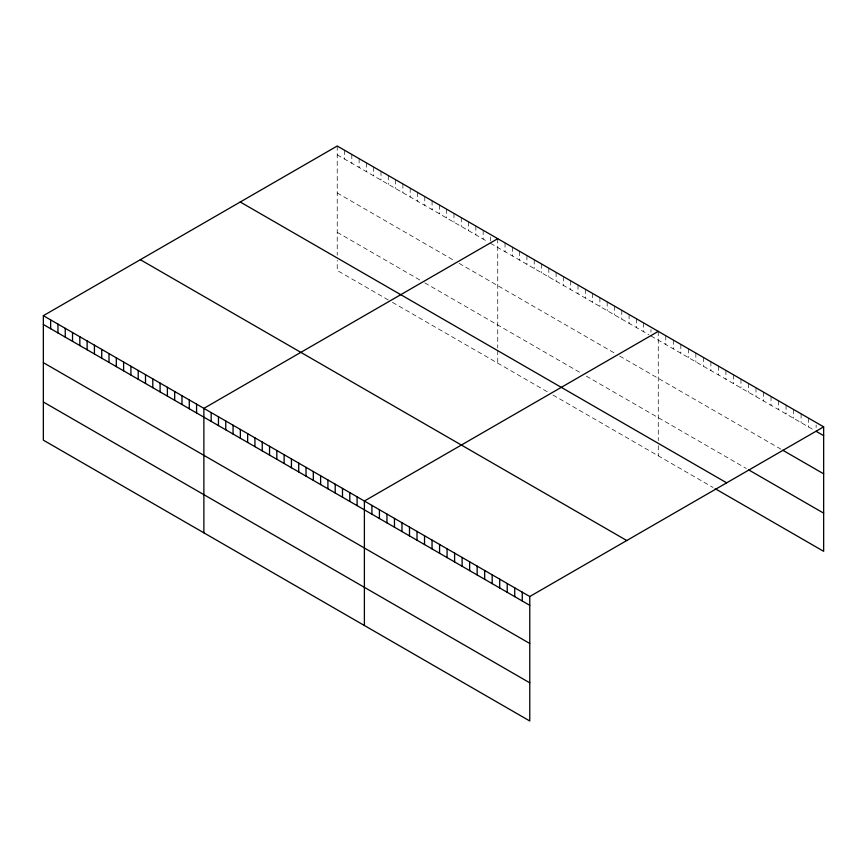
<?xml version="1.0" encoding="UTF-8"?>
<svg xmlns="http://www.w3.org/2000/svg" width="867" height="867" viewBox="0 0 867 867"><rect width="100%" height="100%" fill="white"/><g stroke="black" fill="none" stroke-linecap="round" stroke-linejoin="round"><path stroke-width="0.65" stroke-dasharray="4.33 3.25" d="M337.23 154.825L487.319 241.481M490.451 243.28L648.884 334.76M650.965 335.962L813.983 430.075M337.23 192.994L453.972 260.393M459.185 263.395L614.486 353.064M619.699 356.077L781.763 449.648M337.23 232.313L420.614 280.464M424.787 282.87L582.18 373.731M586.341 376.137L746.324 468.505M388.297 299.971L337.23 270.482L337.23 260.306M392.469 302.377L548.822 392.643M552.994 395.049L713.032 487.46M816.129 425.025L816.129 427.539M808.618 418.165L808.618 426.976M801.097 413.83L801.097 422.63M793.576 409.484L793.576 418.295M786.066 405.149L786.066 413.96M778.544 400.803L778.544 409.614M771.023 396.468L771.023 405.279M763.513 392.122L763.513 400.933M755.991 387.787L755.991 396.598M748.47 383.442L748.47 392.252M740.96 379.107L740.96 387.917M733.439 374.761L733.439 383.572M725.928 370.426L725.928 379.237M718.407 366.091L718.407 374.891M710.886 361.745L710.886 370.556M703.375 357.41L703.375 366.21M695.854 353.064L695.854 361.875M688.333 348.729L688.333 357.529M680.823 344.383L680.823 353.194M673.301 340.048L673.301 348.848M665.78 335.702L665.78 344.513M658.27 331.367L658.27 440.566M658.27 445.66L658.27 455.836M650.965 329.666L650.965 332.18M643.672 322.936L643.672 331.747M636.378 318.731L636.378 327.531M629.084 314.515L629.084 323.326M621.78 310.299L621.78 319.11M614.486 306.094L614.486 314.894M607.193 301.879L607.193 310.689M599.899 297.663L599.899 306.474M592.594 293.447L592.594 302.258M585.301 289.242L585.301 298.042M578.007 285.026L578.007 293.837M570.714 280.81L570.714 289.621M563.409 276.606L563.409 285.406M556.115 272.39L556.115 281.201M548.822 268.174L548.822 276.985M541.528 263.969L541.528 272.769M534.224 259.753L534.224 268.564M526.93 255.537L526.93 264.348M519.636 251.322L519.636 260.133M512.343 247.117L512.343 255.917M505.038 242.901L505.038 251.712M497.745 238.685L497.745 347.895M497.745 350.441L497.745 363.165M490.451 236.994L490.451 240.766M483.157 230.264L483.157 239.075M475.853 226.049L475.853 234.859M468.559 221.844L468.559 230.644M461.266 217.628L461.266 226.439M453.972 213.412L453.972 222.223M446.668 209.196L446.668 218.007M439.374 204.991L439.374 213.791M432.08 200.776L432.08 209.586M424.787 196.56L424.787 205.371M417.482 192.355L417.482 201.155M410.189 188.139L410.189 196.95M402.895 183.923L402.895 192.734M395.601 179.718L395.601 188.518M388.297 175.502L388.297 184.313M381.003 171.287L381.003 180.098M373.71 167.082L373.71 175.882M366.416 162.866L366.416 171.677M359.111 158.65L359.111 167.461M351.818 154.434L351.818 163.245M344.524 150.229L344.524 159.029M337.23 146.014L337.23 255.212"/><path stroke-width="1.3" d="M43.35 315.686L529.77 596.518L529.77 720.986L43.35 440.154L43.35 315.686L337.23 146.014L823.65 426.846L823.65 551.314L715.188 488.695M497.745 238.685L203.875 408.357L203.875 532.826M658.27 331.367L364.389 501.028L364.389 625.497M529.77 596.518L823.65 426.846M816.129 431.311L823.65 435.657M782.836 450.266L823.65 473.826M748.47 469.751L823.65 513.145M240.246 202L726.676 482.843M140.324 259.688L626.754 540.52M43.35 324.486L529.77 605.329M43.35 362.655L529.77 643.487M43.35 401.985L529.77 682.817M522.259 592.172L522.259 600.983M514.738 587.837L514.738 596.648M507.217 583.491L507.217 592.302M499.706 579.156L499.706 587.967M492.185 574.81L492.185 583.621M484.664 570.475L484.664 579.286M477.153 566.14L477.153 574.94M469.632 561.794L469.632 570.605M462.122 557.459L462.122 566.259M454.601 553.113L454.601 561.924M447.079 548.778L447.079 557.579M439.569 544.433L439.569 553.244M432.048 540.098L432.048 548.898M424.527 535.752L424.527 544.563M417.016 531.417L417.016 540.217M409.495 527.071L409.495 535.882M401.974 522.736L401.974 531.536M394.463 518.39L394.463 527.201M386.942 514.055L386.942 522.855M379.421 509.709L379.421 518.52M371.91 505.374L371.91 514.185M357.096 496.824L357.096 505.624M349.802 492.608L349.802 501.419M342.498 488.392L342.498 497.203M335.204 484.187L335.204 492.987M327.91 479.971L327.91 488.782M320.617 475.755L320.617 484.566M313.312 471.54L313.312 480.351M306.018 467.335L306.018 476.135M298.725 463.119L298.725 471.93M291.431 458.903L291.431 467.714M284.127 454.698L284.127 463.498M276.833 450.482L276.833 459.293M269.539 446.267L269.539 455.077M262.246 442.062L262.246 450.862M254.941 437.846L254.941 446.657M247.648 433.63L247.648 442.441M240.354 429.425L240.354 438.225M233.06 425.209L233.06 434.02M225.756 420.994L225.756 429.804M218.462 416.778L218.462 425.589M211.169 412.573L211.169 421.373M196.571 404.141L196.571 412.952M189.277 399.936L189.277 408.736M181.983 395.72L181.983 404.531M174.69 391.505L174.69 400.316M167.385 387.3L167.385 396.1M160.092 383.084L160.092 391.895M152.798 378.868L152.798 387.679M145.504 374.652L145.504 383.463M138.2 370.447L138.2 379.247M130.906 366.232L130.906 375.043M123.613 362.016L123.613 370.827M116.319 357.811L116.319 366.611M109.014 353.595L109.014 362.406M101.721 349.379L101.721 358.19M94.427 345.174L94.427 353.974M87.134 340.959L87.134 349.769M79.829 336.743L79.829 345.554M72.535 332.527L72.535 341.338M65.242 328.322L65.242 337.122M57.948 324.106L57.948 332.917M50.644 319.89L50.644 328.701"/></g></svg>
